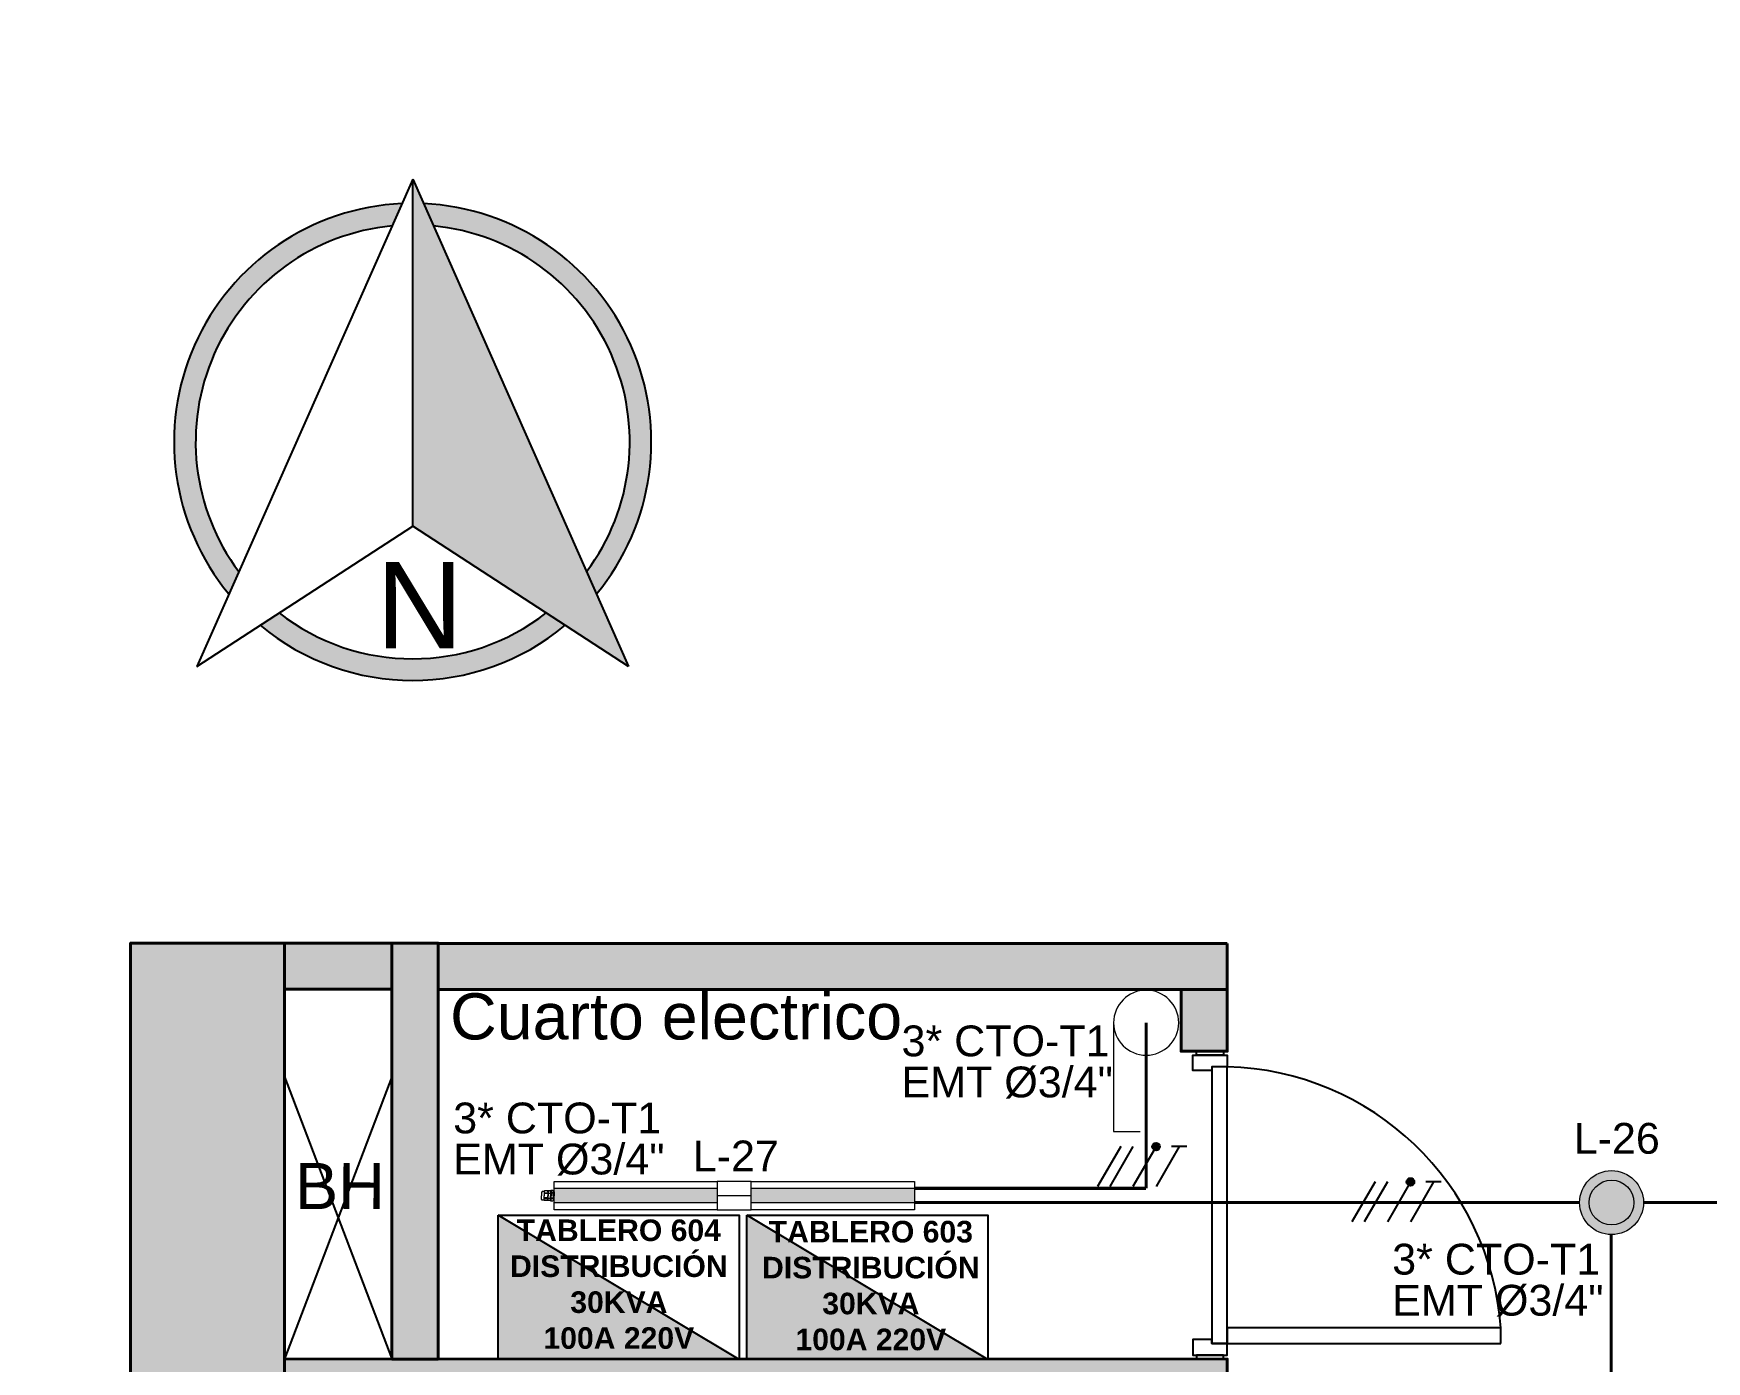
# Model space of a CAD drawing. Header units: metres. Extents: x -692 to 1029, y -233 to 3386.
# Drawn here: x 667.14 to 672.57, y 2482.26 to 2486.57 of the extents above; entities that cross this region are included whole.
import ezdxf
from ezdxf.lldxf.tags import DXFTag

# ---------------------------------------------------------------- set-up
doc = ezdxf.new("R2010")
doc.units = ezdxf.units.M
doc.linetypes.add('HIDDEN', pattern=[9.525, 6.35, -3.175])
for name, color, linetype in [('-ALAMBRADO', 7, 'Continuous'), ('1amobla', 253, 'Continuous'), ('F-2', 253, 'Continuous'), ('GG_PISO 5', 8, 'Continuous'), ('LUMINARIA LED CIRCULAR', 7, 'Continuous'), ('MUEBLE', 253, 'Continuous'), ('NORTE', 7, 'Continuous'), ('TB', 7, 'Continuous')]:
    doc.layers.add(name, color=color, linetype=linetype)
for name, color, linetype, lineweight in [('-CN-GYD-LUMINARIA LED HERMETICA', 1, 'Continuous', 5), ('-CN-GYD-TUBERÍA ILUMINACION', 5, 'Continuous', 18), ('-CN-INTERRUPTORES DE PARED', 3, 'Continuous', 20), ('_TEXTO', 7, 'Continuous', 9), ('Estructura', 250, 'Continuous', 40), ('TEXTOS', 250, 'Continuous', 20), ('Textos 1', 7, 'Continuous', 25)]:
    doc.layers.add(name, color=color, linetype=linetype, lineweight=lineweight)
doc.layers.add('HACHTCOLUMNA', color=7, linetype='Continuous', true_color=0x5c5c5c)
doc.layers.add('JCA_HATCH 254', color=7, linetype='Continuous', true_color=0xc4c4c4)
doc.layers.add('Muro', color=7, linetype='Continuous', lineweight=40, true_color=0x2e2e2e)
doc.styles.get("Standard").update_dxf_attribs({"font": 'arial.ttf'})
tags = doc.linetypes.add('EMT_LINE', pattern='A,0.5,-0.2,["EMT",Standard,S=0.1,R=0,X=-0.1,Y=-0.05],-0.25', length=0.95).pattern_tags.tags
tags[6] = DXFTag(74, 10)
pattern_1 = [(180, (4.985, -38.812), (-6.00631, -10.40324), [1.50158, -10.51105]), (270, (4.2344, -38.812), (6.00631, -10.40324), [0.75079, -20.05569]), (270, (4.047, -38.812), (6.00631, -10.40324), [0.60063, -20.20584]), (270, (4.422, -38.812), (6.00631, -10.40324), [0.60063, -20.20584]), (240, (3.859, -38.812), (6.00631, -10.40324), [0.4805, -11.53212]), (300, (4.61, -38.812), (12.01262, -4e-09), [0.4805, -11.53212])]

# ---------------------------------------------------------------- blocks, each defined once
blk = doc.blocks.new('A$Cf847e5f9')
at = {"true_color": 0x636466}
h = blk.add_hatch(color=251, dxfattribs=at)
h.dxf.hatch_style = 1
h.paths.add_polyline_path([(7.581, 20.186), (7.581, 4.099), (17.592, -2.409)])
h = blk.add_hatch(color=256)
h.dxf.hatch_style = 1
h.paths.add_polyline_path([(6.623, 18.024), (7.081, 19.059, 0.618991), (-0.943, 0.949), (-0.485, 1.984, -0.58483)])
h.paths.add_polyline_path([(8.08, 19.059), (8.538, 18.024, -0.58483), (15.646, 1.984), (16.104, 0.949, 0.618991)])
h = blk.add_hatch(color=256)
h.dxf.hatch_style = 1
h.paths.add_polyline_path([(14.657, -0.501), (13.775, 0.072, -0.344197), (1.386, 0.072), (0.504, -0.501, 0.361596)])
for points in [[(-2.431, -2.409), (7.581, 4.099)], [(17.592, -2.409), (7.581, 4.099)]]:
    blk.add_lwpolyline(points)
at = {"layer": 'NORTE'}
for q in [(-2.431, -2.409), (17.592, -2.409)]:
    blk.add_line((7.581, 20.186), q, dxfattribs=at)
blk.add_lwpolyline([(7.581, 4.099), (7.581, 20.186)], dxfattribs=at)
for radius, start, end in [(11.065, 92.58787, 219.61645), (11.065, 320.38355, 87.41213), (10.065, 95.46145, 216.74287), (10.065, 323.25713, 84.53855), (10.065, 232.0134, 307.9866), (11.065, 230.24045, 309.75955)]:
    blk.add_arc((7.581, 8.005), radius, start, end, dxfattribs=at)
at = {"layer": 'NORTE', "insert": (5.883, 2.428), "char_height": 4, "attachment_point": 1}
blk.add_mtext_dynamic_manual_height_columns('N', width=1.32314, gutter_width=12.5, heights=[0], dxfattribs=at)
blk = doc.blocks.new('OJO DE BUEY 12W')
at = {"layer": 'JCA_HATCH 254', "transparency": 33554687}
h = blk.add_hatch(color=256, dxfattribs=at)
h.dxf.hatch_style = 1
h.paths.add_polyline_path([(-103.7, 0, 1), (103.7, 0, 1)])
h.paths.add_polyline_path([(72.7, 0, -1), (-72.7, 0, -1)], flags=16)
at = {"layer": 'LUMINARIA LED CIRCULAR', "linetype": 'EMT_LINE', "lineweight": 5, "ltscale": 10}
h = blk.add_hatch(color=256, dxfattribs=at)
h.dxf.hatch_style = 1
h.set_gradient(color1=(147, 149, 152), color2=(248, 246, 176), name='SPHERICAL')
edge = h.paths.add_edge_path()
edge.add_arc((0, 0), 72.7, 0, 360)
at = {"layer": 'LUMINARIA LED CIRCULAR', "linetype": 'Continuous', "lineweight": 5, "ltscale": 10}
for radius in [103.7, 72.7]:
    blk.add_circle((0, 0), radius, dxfattribs=at)
blk = doc.blocks.new('LUMINARIA HERMETICA 40W')
h = blk.add_hatch()
h.set_pattern_fill('SWAMP', color=252, scale=0.472938, angle=180)
h.set_pattern_definition(pattern_1)
h.paths.add_polyline_path([(-24, 54.9), (23.4, 54.9), (23.4, 584.8), (-24, 584.8)])
h = blk.add_hatch()
h.set_pattern_fill('SWAMP', color=252, scale=0.472938, angle=180)
h.set_pattern_definition(pattern_1)
h.paths.add_polyline_path([(-24, -584.8), (23.4, -584.8), (23.4, -54.9), (-24, -54.9)])
at = {"layer": '-CN-INTERRUPTORES DE PARED', "color": 1, "extrusion": (0, 0, -1)}
for p, q in [((-46.3, 584.8), (46.3, 584.8)), ((-46.3, 54.9), (-46.3, 584.8)), ((46.3, 584.8), (46.3, 559.3)), ((46.3, 559.3), (46.3, 54.9)), ((-46.3, -559.2), (-46.3, -54.9)), ((46.3, -54.9), (46.3, -584.8)), ((-46.3, -584.8), (-46.3, -559.2)), ((46.3, -584.8), (-46.3, -584.8))]:
    blk.add_line(p, q, dxfattribs=at)
at = {"layer": '-CN-INTERRUPTORES DE PARED', "color": 1}
for p, q in [((46.3, 54.9), (-46.3, 54.9)), ((0, 54.9), (0, -54.9)), ((46.3, -54.9), (46.3, 54.9)), ((-46.3, -54.9), (46.3, -54.9)), ((-17.3, -588.3), (-17.4, -588.6)), ((-17.4, -588.6), (-17.4, -595)), ((-17.4, -595), (-12.2, -595)), ((-16.1, -587.4), (-17.3, -588.3)), ((-14.7, -586.9), (-16.1, -587.4)), ((-12.2, -596.1), (-15.8, -596.1)), ((-15.8, -596.1), (-15.8, -604.1)), ((-13, -586.9), (-14.7, -586.9)), ((-11.7, -587.6), (-13, -586.9)), ((-12.8, -587.1), (-12.8, -584.8)), ((-12.8, -584.8), (0, -584.8)), ((0, -587.1), (-12.8, -587.1)), ((-12.2, -595), (-12.2, -596.1)), ((-10.6, -588.6), (-11.7, -587.6)), ((-7.7, -588.3), (-10.6, -588.6)), ((-7, -588), (-7.7, -588.3)), ((-3, -587.5), (-7, -588)), ((0, -587.1), (-3, -587.5)), ((12.8, -584.8), (0, -584.8)), ((0, -587.1), (3, -587.5)), ((0, -587.1), (12.8, -587.1)), ((3, -587.5), (7, -588)), ((7, -588), (7.7, -588.3)), ((7.7, -588.3), (10.6, -588.6)), ((10.6, -588.6), (11.7, -587.6)), ((11.7, -587.6), (13, -586.9)), ((17.4, -595), (12.2, -595)), ((12.2, -595), (12.2, -596.1)), ((12.2, -596.1), (15.8, -596.1)), ((12.8, -587.1), (12.8, -584.8)), ((13, -586.9), (14.7, -586.9)), ((14.7, -586.9), (16.1, -587.4)), ((15.8, -596.1), (15.8, -604.1)), ((16.1, -587.4), (17.3, -588.3)), ((17.3, -588.3), (17.4, -588.6)), ((17.4, -588.6), (17.4, -595)), ((-15.9, -605.2), (-15.9, -615.4)), ((-12.5, -605.2), (-15.9, -605.2)), ((-15.9, -615.4), (-14, -617)), ((-15.8, -604.1), (-12.5, -604.1)), ((-14, -617), (-14, -621.4)), ((-14, -621.4), (-14, -623.4)), ((-14, -623.4), (-10.8, -625.7)), ((-12.5, -604.1), (-12.5, -605.2)), ((-10.8, -625.7), (0, -625.7)), ((10.8, -625.7), (0, -625.7)), ((14, -623.4), (10.8, -625.7)), ((15.8, -604.1), (12.5, -604.1)), ((12.5, -604.1), (12.5, -605.2)), ((12.5, -605.2), (15.9, -605.2)), ((15.9, -615.4), (14, -617)), ((14, -617), (14, -621.4)), ((14, -621.4), (14, -623.4)), ((15.9, -605.2), (15.9, -615.4))]:
    blk.add_line(p, q, dxfattribs=at)
for points in [[(-46.3, 54.9), (-46.3, -54.9)], [(-17.4, -593.9), (-10.6, -593.9), (-7.7, -593.9), (0, -593.9)], [(-12.2, -595), (0, -595)], [(-12.2, -596.1), (0, -596.1)], [(-10.6, -588.6), (-10.6, -595)], [(-8.4, -604.1), (-8.4, -596.1)], [(-7.7, -588.3), (-7.7, -595)], [(17.4, -593.9), (10.6, -593.9), (7.7, -593.9), (0, -593.9)], [(12.2, -595), (0, -595)], [(12.2, -596.1), (0, -596.1)], [(7.7, -588.3), (7.7, -595)], [(8.4, -604.1), (8.4, -596.1)], [(10.6, -588.6), (10.6, -595)], [(-14, -617), (0, -617)], [(-12.5, -604.1), (0, -604.1)], [(-12.5, -605.2), (0, -605.2)], [(-9.1, -615.4), (-10.8, -617)], [(-7.2, -605.2), (-7.2, -615.4), (-9.1, -615.4), (-9.1, -605.2)], [(-7.2, -615.4), (-3.7, -617)], [(12.5, -604.1), (0, -604.1)], [(12.5, -605.2), (0, -605.2)], [(14, -617), (0, -617)], [(7.2, -615.4), (3.7, -617)], [(7.2, -605.2), (7.2, -615.4), (9.1, -615.4), (9.1, -605.2)], [(9.1, -615.4), (10.8, -617)]]:
    blk.add_lwpolyline(points, dxfattribs=at)
at = {"color": 1}
for points in [[(23.4, 54.9), (-24, 54.9), (-24, 584.8), (23.4, 584.8)], [(23.4, -584.8), (-24, -584.8), (-24, -54.9), (23.4, -54.9)]]:
    blk.add_lwpolyline(points, close=True, dxfattribs=at)
blk = doc.blocks.new('3x')
at = {"layer": '-ALAMBRADO'}
h = blk.add_hatch(color=256, dxfattribs=at)
edge = h.paths.add_edge_path()
edge.add_arc((0.078, 0.13), 0.025, 0, 360)
for p, q in [((-0.152, 0.13), (-0.302, -0.13)), ((-0.072, 0.13), (-0.222, -0.13)), ((0.078, 0.13), (-0.072, -0.13)), ((0.228, 0.13), (0.078, -0.13))]:
    blk.add_line(p, q, dxfattribs=at)
blk.add_lwpolyline([(0.278, 0.13), (0.178, 0.13)], dxfattribs=at)
blk.add_circle((0.078, 0.13), 0.025, dxfattribs=at)
blk = doc.blocks.new('*U29')
at = {"layer": '-ALAMBRADO'}
blk.add_blockref('3x', (0, 0), dxfattribs=at)
blk = doc.blocks.new('TB')
at = {"layer": 'TB'}
h = blk.add_hatch(color=256, dxfattribs=at)
h.dxf.hatch_style = 1
h.paths.add_polyline_path([(0.1564, 0), (-0.1564, 0.1562), (-0.1564, 0)])
blk.add_lwpolyline([(-0.1564, 0.1562), (0.1564, 0.1562), (0.1564, 0), (-0.1564, 0)], close=True, dxfattribs=at)
blk.add_lwpolyline([(0.1564, 0), (-0.1564, 0.1562)], dxfattribs=at)
blk = doc.blocks.new('Est etapa 3 torre')
at = {"layer": 'HACHTCOLUMNA'}
h = blk.add_hatch(color=256, dxfattribs=at)
h.paths.add_polyline_path([(1123.5504, -5959.124), (1123.0504, -5959.124), (1123.0504, -5957.624), (1123.5504, -5957.624)])
h.paths.add_polyline_path([(1116.0504, -5959.124), (1115.5504, -5959.124), (1115.5504, -5957.624), (1116.0504, -5957.624)])
h.paths.add_polyline_path([(1139.548, -5959.124), (1139.048, -5959.124), (1139.048, -5957.624), (1139.548, -5957.624)])
h.paths.add_polyline_path([(1132.0504, -5959.124), (1131.5504, -5959.124), (1131.5504, -5957.624), (1132.0504, -5957.624)])
h.paths.add_polyline_path([(1140.048, -5967.6488), (1140.048, -5968.1488), (1138.548, -5968.1488), (1138.548, -5967.6488)])
h.paths.add_polyline_path([(1124.0504, -5967.6488), (1124.0504, -5968.1488), (1122.5504, -5968.1488), (1122.5504, -5967.6488)])
h.paths.add_polyline_path([(1131.0504, -5967.6488), (1131.0504, -5968.1488), (1132.5504, -5968.1488), (1132.5504, -5967.6488)])
h.paths.add_polyline_path([(1115.0504, -5967.6488), (1115.0504, -5968.1488), (1116.5504, -5968.1488), (1116.5504, -5967.6488)])
h.paths.add_polyline_path([(1140.048, -5975.6488), (1140.048, -5976.1488), (1138.548, -5976.1488), (1138.548, -5975.6488)])
h.paths.add_polyline_path([(1124.0504, -5975.6488), (1124.0504, -5976.1488), (1122.5504, -5976.1488), (1122.5504, -5975.6488)])
h.paths.add_polyline_path([(1131.0504, -5975.6488), (1131.0504, -5976.1488), (1132.5504, -5976.1488), (1132.5504, -5975.6488)])
h.paths.add_polyline_path([(1115.0504, -5975.6488), (1115.0504, -5976.1488), (1116.5504, -5976.1488), (1116.5504, -5975.6488)])
h.paths.add_polyline_path([(1140.048, -5985.7488), (1140.048, -5986.2488), (1138.548, -5986.2488), (1138.548, -5985.7488)])
h.paths.add_polyline_path([(1124.0504, -5985.7488), (1124.0504, -5986.2488), (1122.5504, -5986.2488), (1122.5504, -5985.7488)])
h.paths.add_polyline_path([(1131.0504, -5985.7488), (1131.0504, -5986.2488), (1132.5504, -5986.2488), (1132.5504, -5985.7488)])
h.paths.add_polyline_path([(1115.0504, -5985.7488), (1115.0504, -5986.2488), (1116.5504, -5986.2488), (1116.5504, -5985.7488)])
h.paths.add_polyline_path([(1140.048, -5993.7488), (1140.048, -5994.2488), (1138.548, -5994.2488), (1138.548, -5993.7488)])
h.paths.add_polyline_path([(1124.0504, -5993.7488), (1124.0504, -5994.2488), (1122.5504, -5994.2488), (1122.5504, -5993.7488)])
h.paths.add_polyline_path([(1131.0504, -5993.7488), (1131.0504, -5994.2488), (1132.5504, -5994.2488), (1132.5504, -5993.7488)])
h.paths.add_polyline_path([(1115.0504, -5993.7488), (1115.0504, -5994.2488), (1116.5504, -5994.2488), (1116.5504, -5993.7488)])
h.paths.add_polyline_path([(1132.0504, -6003.4264), (1131.5504, -6003.4264), (1131.5504, -6004.9218), (1132.0504, -6004.9218)])
h.paths.add_polyline_path([(1138.1528, -6003.4238), (1139.6528, -6003.4238), (1139.6528, -6003.9238), (1138.1528, -6003.9238)])
h.paths.add_polyline_path([(1116.0504, -6004.9241), (1116.0504, -6003.4241), (1115.5504, -6003.4241), (1115.5504, -6004.9241)])
h.paths.add_polyline_path([(1123.5504, -6004.9241), (1123.5504, -6003.4241), (1123.0504, -6003.4241), (1123.0504, -6004.9241)])
h.paths.add_polyline_path([(1139.048, -6011.9488), (1139.048, -6009.5488), (1139.548, -6009.5488), (1139.548, -6011.9488)])
h.paths.add_polyline_path([(1131.5504, -6009.5488), (1131.5504, -6011.9488), (1132.0504, -6011.9488), (1132.0504, -6009.5488)])
h.paths.add_polyline_path([(1123.0504, -6009.5488), (1123.0504, -6011.9488), (1123.5504, -6011.9488), (1123.5504, -6009.5488)])
h.paths.add_polyline_path([(1116.0504, -6009.5488), (1116.0504, -6011.9488), (1115.5504, -6011.9488), (1115.5504, -6009.5488)])
at = {"layer": 'Estructura'}
blk.add_lwpolyline([(1123.5504, -6004.9241), (1123.5504, -6003.4241), (1123.0504, -6003.4241), (1123.0504, -6004.9241)], close=True, dxfattribs=at)
blk = doc.blocks.new('A$Cd6926946')
at = {"layer": '1amobla', "linetype": 'Continuous', "ltscale": 0.2}
h = blk.add_hatch(color=256, dxfattribs=at)
h.dxf.hatch_style = 1
h.paths.add_polyline_path([(11.7936, 8.6748), (11.7936, 8.5248), (12.1418, 8.5248), (12.1418, 8.6748)])
h.paths.add_polyline_path([(12.1418, 8.6748), (12.2918, 8.6748), (12.2918, 7.3238), (12.1418, 7.3238)])
h.paths.add_polyline_path([(14.8533, 7.1738), (14.8533, 7.3238), (11.7936, 7.3242), (11.7936, 7.1741)])
h.paths.add_polyline_path([(11.4436, 2.5501), (11.4436, 7.1748), (11.2936, 7.1748), (11.2936, 2.9155), (11.2936, 2.5501)])
h.paths.add_polyline_path([(14.8532, 3.9994), (14.7032, 3.9994), (14.7032, 7.1738), (14.8532, 7.1738)])
h.paths.add_polyline_path([(13.453, 4.1494), (13.4532, 2.4598), (13.8032, 2.4599), (13.8032, 2.6102), (13.6041, 2.6099), (13.603, 4.1494)])
h.paths.add_polyline_path([(14.8532, 2.6101), (14.7032, 2.6101), (14.7032, 1.9603), (14.8532, 1.9603)])
h.paths.add_polyline_path([(14.7032, 2.4598), (14.7032, 2.46), (14.7032, 2.6101), (14.7032, 2.6098)], flags=16)
h.paths.add_polyline_path([(11.2936, 0.1154), (14.8533, 0.1154), (14.8533, 0.2654), (11.7936, 0.2654), (11.7936, 0.15), (11.2936, 0.15)])
h.paths.add_polyline_path([(14.7032, 0.7603), (14.7032, 0.2654), (14.8533, 0.2654), (14.8533, 0.7603)])
h.paths.add_polyline_path([(18.169, 2.6101), (18.169, 2.4601), (17.6025, 2.4601), (17.6025, 0.0954), (17.4525, 0.0954), (17.4525, 2.6101)])
h.paths.add_polyline_path([(20.7214, 2.6101), (20.7214, 2.4601), (20.2936, 2.4601), (20.2936, 2.55), (19.7936, 2.55), (19.7936, 2.4601), (19.369, 2.4601), (19.369, 2.6101)])
h.paths.add_polyline_path([(17.6025, 0.0954), (24.6451, 0.0954), (24.6451, 0.2481), (17.6025, 0.2481)])
h.paths.add_polyline_path([(22.9205, 2.61), (22.9205, 2.46), (21.9214, 2.46), (21.9214, 2.61)])
h.paths.add_polyline_path([(22.3459, 0.2481), (22.496, 0.2481), (22.496, 2.46), (22.346, 2.46), (22.346, 2.462), (22.3459, 0.2481), (22.3459, 0.2481)])
h.paths.add_polyline_path([(24.1205, 2.61), (24.1205, 2.46), (24.6451, 2.46), (24.6451, 0.0954), (24.7952, 0.0954), (24.7952, 2.61)])
h.paths.add_polyline_path([(27.7912, 0.25), (31.5924, 0.25), (31.5924, 0.1), (27.7912, 0.0999)])
h.paths.add_polyline_path([(27.2411, 0.1), (27.2411, 2.55), (27.2912, 2.55), (27.2912, 0.15), (27.7912, 0.15), (27.7912, 0.1)])
h.paths.add_polyline_path([(31.0265, 1.7536), (31.0265, 0.25), (30.8764, 0.25), (30.8764, 1.7536)])
h.paths.add_polyline_path([(31.0265, 1.7536), (31.4423, 1.7537), (31.4423, 1.6036), (31.0265, 1.6036)])
h.paths.add_polyline_path([(31.5924, 1.7537), (31.5924, 0.25), (31.4424, 0.25), (31.4423, 1.7537)])
h.paths.add_polyline_path([(28.2906, 4.069), (31.4423, 4.0695), (31.4423, 3.9195), (28.2906, 3.919)])
h.paths.add_polyline_path([(28.8996, 5.0092), (28.8996, 4.0695), (29.0497, 4.0695), (29.0497, 5.0092)])
h.paths.add_polyline_path([(27.2397, 6.1716), (27.2411, 2.55), (27.3912, 2.55), (27.3898, 6.1716)])
h.paths.add_polyline_path([(27.3906, 4.0694), (27.3906, 4.0694), (27.3906, 3.9194), (27.3906, 3.9193)], flags=17)
h.paths.add_polyline_path([(28.8996, 6.1616), (31.4423, 6.1616), (31.4423, 6.0116), (28.8996, 6.0115)])
h.paths.add_polyline_path([(31.5924, 6.1616), (31.5924, 4.9583), (31.4424, 4.9583), (31.4423, 6.1616)])
h.paths.add_polyline_path([(28.8996, 9.9285), (28.8996, 8.3691), (29.0497, 8.3691), (29.0496, 9.9285)])
h.paths.add_polyline_path([(30.9949, 9.9263), (28.8996, 9.9301), (28.8996, 10.0802), (30.9957, 10.0761)])
h.paths.add_polyline_path([(31.2123, 11.5245), (22.7445, 11.5245), (22.7445, 11.3745), (31.2123, 11.3745)])
h.paths.add_polyline_path([(22.7445, 8.6738), (22.7449, 11.3745), (22.8949, 11.3745), (22.8945, 8.6738)])
at = {"layer": 'JCA_HATCH 254', "linetype": 'Continuous', "ltscale": 0.3, "transparency": 33554687}
h = blk.add_hatch(color=256, dxfattribs=at)
h.dxf.hatch_style = 1
h.paths.add_polyline_path([(14.8533, 8.6737), (12.2918, 8.6737), (12.2918, 8.5237), (14.8533, 8.5237)])
h = blk.add_hatch(color=256, dxfattribs=at)
h.dxf.hatch_style = 1
h.paths.add_polyline_path([(14.7033, 8.5237), (14.7033, 8.3235), (14.8533, 8.3235), (14.8533, 8.5237)])
at = {"layer": 'F-2'}
for points in [[(14.8028, 8.2605), (14.741, 8.2605), (14.741, 8.3112), (14.8535, 8.3112), (14.8535, 8.2731), (14.8028, 8.2731), (14.8028, 8.2605)], [(14.8408, 8.3238), (14.8408, 8.3112), (14.7537, 8.3112), (14.7537, 8.3238)], [(14.8028, 7.3872), (14.741, 7.3872), (14.741, 7.3365), (14.8535, 7.3365), (14.8535, 7.3746), (14.8028, 7.3746), (14.8028, 7.3872)], [(14.8408, 7.3238), (14.8408, 7.3365), (14.7537, 7.3365), (14.7537, 7.3238)]]:
    blk.add_lwpolyline(points, dxfattribs=at)
blk.add_lwpolyline([(14.8028, 7.3746), (14.8535, 7.3746), (14.8535, 8.2731), (14.8028, 8.2731)], close=True, dxfattribs=at)
at = {"layer": 'JCA_HATCH 254'}
for p, q in [((11.7936, 8.24), (12.1418, 7.3241)), ((12.1418, 8.24), (11.7936, 7.3241))]:
    blk.add_line(p, q, dxfattribs=at)
at = {"layer": 'MUEBLE', "linetype": 'HIDDEN'}
blk.add_lwpolyline([(14.8535, 7.4253), (14.8535, 7.3746), (15.741, 7.3746), (15.741, 7.4253)], close=True, dxfattribs=at)
at = {"layer": 'MUEBLE', "linetype": 'ByBlock'}
blk.add_arc((14.829, 7.3591), 0.9144, 4.1508, 88.4646, dxfattribs=at)
at = {"layer": 'Muro'}
for points in [[(11.7936, 8.6748), (11.7936, 8.5248), (12.1418, 8.5248), (12.1418, 8.6748)], [(12.1418, 8.6748), (12.2918, 8.6748), (12.2918, 7.3238), (12.1418, 7.3238)], [(14.8533, 7.1738), (14.8533, 7.3238), (11.7936, 7.3242), (11.7936, 7.1741)]]:
    blk.add_lwpolyline(points, close=True, dxfattribs=at)
for points in [[(14.8533, 8.6737), (12.2918, 8.6737), (12.2918, 8.5237), (14.8533, 8.5237), (14.8533, 8.6737)], [(14.7033, 8.5237), (14.7033, 8.3235), (14.8533, 8.3235), (14.8533, 8.5237), (14.7033, 8.5237)]]:
    blk.add_lwpolyline(points, dxfattribs=at)
blk.add_blockref('Est etapa 3 torre', (-1111.7568, 6012.0988), dxfattribs=at)
at = {"layer": 'Textos 1', "color": 8, "linetype": 'Continuous', "ltscale": 0.3, "insert": (12.3306, 8.5116), "char_height": 0.15, "width": 1.461186, "attachment_point": 1}
blk.add_mtext('Cuarto electrico', dxfattribs=at)

msp = doc.modelspace()

# ---------------------------------------------------------------- linework, layer by layer
at = {"layer": '-CN-GYD-TUBERÍA ILUMINACION', "linetype": 'EMT_LINE', "ltscale": 10, "const_width": 0.01}
for points in [[(670.7553, 2483.3571), (670.7553, 2482.8192)], [(670.0045, 2482.8192), (670.7553, 2482.8192)], [(672.3697, 2482.7729), (673.9717, 2482.7729)], [(672.2649, 2482.6692), (672.2647, 2478.0276)]]:
    msp.add_lwpolyline(points, dxfattribs=at)
at = {"layer": '-CN-GYD-TUBERÍA ILUMINACION', "linetype": 'EMT_LINE', "ltscale": 10}
msp.add_lwpolyline([(672.1615, 2482.7729, 0.01, 0.01, 0), (670.0034, 2482.7729, 0, 0, 0)], format="xyseb", dxfattribs=at)
at = {"layer": '-CN-INTERRUPTORES DE PARED', "color": 3, "extrusion": (0, 0, -1)}
for p, q in [((670.6497, 2483.3571), (670.6497, 2483.0043)), ((670.6497, 2483.0043), (670.7358, 2483.0043))]:
    msp.add_line(p, q, dxfattribs=at)
msp.add_circle((-670.7553, 2483.3571), 0.1056, dxfattribs=at)

# ---------------------------------------------------------------- block references
at = {"layer": '-CN-GYD-LUMINARIA LED HERMETICA', "linetype": 'Continuous', "xscale": 0.001, "yscale": 0.001, "zscale": 0.002575412933351854, "rotation": 270}
msp.add_blockref('LUMINARIA HERMETICA 40W', (669.4181, 2482.7953), dxfattribs=at)
msp.add_blockref('A$Cd6926946', (656.1653, 2474.941))
at = {"layer": '_TEXTO', "linetype": 'Continuous', "ltscale": 10, "xscale": 0.5, "yscale": 0.5, "zscale": 320}
for p in [(670.7486, 2482.8898), (671.5743, 2482.7752)]:
    msp.add_blockref('*U29', p, dxfattribs=at)
at = {"layer": 'LUMINARIA LED CIRCULAR', "xscale": 0.001, "yscale": 0.001, "zscale": 0.578415361173768}
msp.add_blockref('OJO DE BUEY 12W', (672.266, 2482.7729), dxfattribs=at)
at = {"layer": 'NORTE', "xscale": 0.07, "yscale": 0.07}
msp.add_blockref('A$Cf847e5f9', (667.8438, 2484.6829), dxfattribs=at)
at = {"layer": 'TB', "xscale": 2.5, "yscale": 3, "zscale": 1.5}
for p in [(669.0432, 2482.2635), (669.8505, 2482.2635)]:
    msp.add_blockref('TB', p, dxfattribs=at)

# ---------------------------------------------------------------- texts
at = {"layer": 'GG_PISO 5'}
msp.add_text('BH', height=0.15, rotation=359.9331, dxfattribs=at).set_placement((667.9928, 2482.7519))
at = {"layer": 'TEXTOS', "char_height": 0.1, "width": 0.680604, "attachment_point": 1}
for insert in [(669.9613, 2483.348), (668.506, 2483.0977), (671.5539, 2482.6392)]:
    msp.add_mtext('\\A1;\\pxsm0.8;3* CTO-T1\\PEMT Ø3/4"       ', dxfattribs=dict(at, insert=insert))
at = {"layer": 'TEXTOS', "char_height": 0.1, "attachment_point": 1}
for s, insert in [('\\pxqc;L-26', (672.1459, 2483.0316)), ('\\pxqc;L-27', (669.2864, 2482.9743))]:
    msp.add_mtext_dynamic_manual_height_columns(s, width=0.27392, gutter_width=0.325, heights=[0], dxfattribs=dict(at, insert=insert))
at = {"layer": 'Textos 1', "color": 42, "true_color": 0xdd8108, "char_height": 0.07, "attachment_point": 1}
for s, insert in [('\\pxqc;{\\fArial|b1|i0|c0|p34;TABLERO 604 DISTRIBUCIÓN\\P30KVA\\P100A 220V}', (668.6232, 2482.7181)), ('\\pxqc;{\\fArial|b1|i0|c0|p34;TABLERO 603 DISTRIBUCIÓN\\P30KVA\\P100A 220V}', (669.4412, 2482.7136))]:
    msp.add_mtext_dynamic_manual_height_columns(s, width=0.840848, gutter_width=0.325, heights=[0], dxfattribs=dict(at, insert=insert))

doc.saveas('drawing.dxf')
